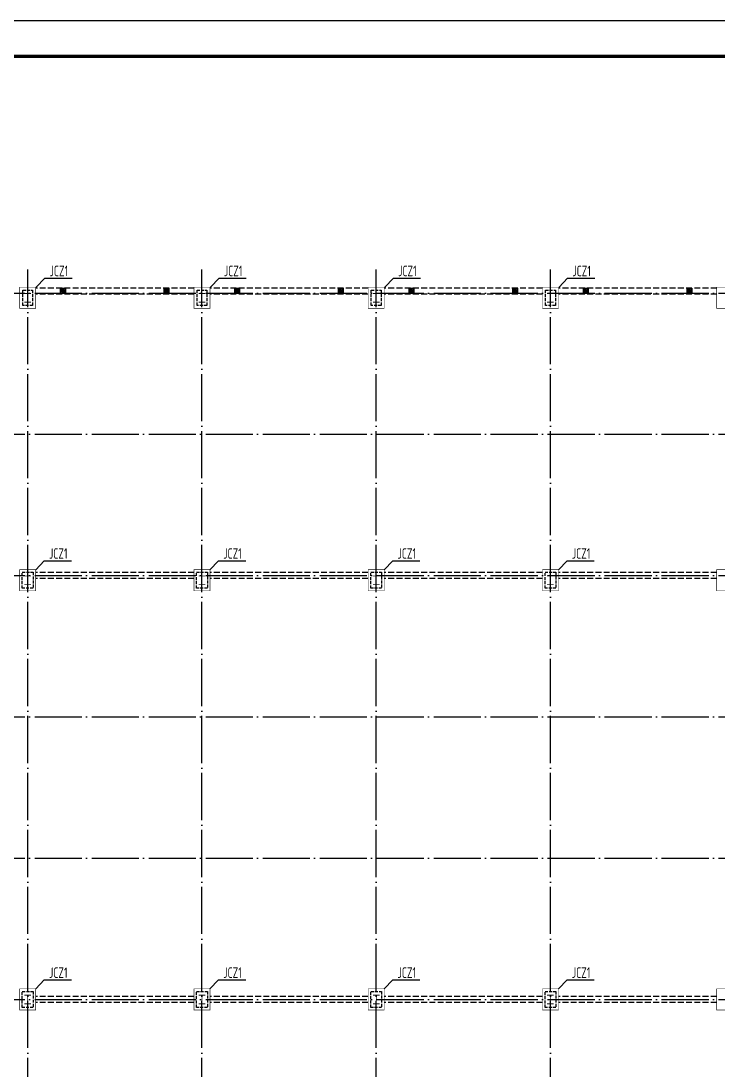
# Model space of a CAD drawing. Extents: x 8844666 to 9156203, y 1662182 to 2655606.
# Drawn here: x 8976504 to 9006104, y 2410631 to 2455181 of the extents above; entities that cross this region are included whole.
import ezdxf

# ---------------------------------------------------------------- set-up
doc = ezdxf.new("R2010")
doc.units = 0
doc.header["$LTSCALE"] = 1000
doc.header["$MEASUREMENT"] = 0
doc.linetypes.add('DASH', pattern=[0.35, 0.25, -0.1])
doc.linetypes.add('DOTE', pattern=[2.42, 2, -0.2, 0.02, -0.2])
for name, color, linetype in [('1000', 2, 'CONTINUOUS'), ('DOTE', 8, 'DOTE'), ('GZ', 3, 'CONTINUOUS'), ('PUB_TITLE', 4, 'CONTINUOUS'), ('一般文字', 6, 'CONTINUOUS'), ('柱', 2, 'CONTINUOUS'), ('柱集中标注', 2, 'CONTINUOUS'), ('梁', 4, 'CONTINUOUS')]:
    doc.layers.add(name, color=color, linetype=linetype)
doc.styles.add('TSSD_REIN', font='atssdeng.shx', dxfattribs={"width": 0.7, "bigfont": 'atssdchn.shx'})

msp = doc.modelspace()

# ---------------------------------------------------------------- hatches: boundary and pattern name
at = {"layer": 'GZ'}
h = msp.add_hatch(dxfattribs=at)
h.set_pattern_fill('钢筋混凝土', color=256, scale=20, style=0)
h.set_pattern_definition([(45, (718970.886, 240480.097), (-35.35533906, 35.35533906), []), (50, (718970.89, 240480.1), (143.4520365, -12.550427), [15, -165]), (355, (718970.89, 240480.1), (-27.7502667, 150.4384267), [12, -132]), (100.4514, (718982.84, 240479.05), (115.7018763, 137.8879084), [12.748038, -140.2284224]), (46.1842, (718970.89, 240520.1), (213.4482097, -33.103803), [22.5, -247.5]), (96.6356, (718988.67, 240517.34), (186.932541, 194.823574), [19.1220576, -210.3426]), (351.1842, (718970.89, 240520.1), (186.932389, 194.82372), [18, -198]), (21, (718990.89, 240510.1), (119.3814104, -80.5237781), [15, -165]), (326, (718990.89, 240510.1), (48.6630664, 145.030009), [12, -132]), (71.4514, (719000.83, 240503.39), (168.0445257, 64.5060993), [12.748038, -140.2284224]), (37.5, (718970.886, 240480.097), (2.43197106, 66.57877077), [0, -130.4, 0, -134, 0, -132.5]), (7.5, (718970.886, 240480.1), (52.6139075, 78.8823424), [0, -76.4, 0, -127.4, 0, -50.5]), (327.5, (718926.286, 240480.097), (106.76448723, -4.51097435), [0, -50, 0, -156, 0, -207]), (317.5, (718906.29, 240480.1), (116.6372339, 20.0209965), [0, -65, 0, -103.6, 0, -147])])
h.paths.add_polyline_path([(8978189.3, 2443828.3), (8978389.3, 2443828.3), (8978389.3, 2443628.3), (8978189.3, 2443628.3)])
h = msp.add_hatch(dxfattribs=at)
h.set_pattern_fill('钢筋混凝土', color=256, scale=20, style=0)
h.set_pattern_definition([(45, (723370.94, 240480.093), (-35.35533906, 35.35533906), []), (50, (723370.94, 240480.09), (143.4520365, -12.550427), [15, -165]), (355, (723370.94, 240480.1), (-27.7502667, 150.4384267), [12, -132]), (100.4514, (723382.9, 240479.05), (115.7018763, 137.8879084), [12.748038, -140.2284224]), (46.1842, (723370.94, 240520.1), (213.4482097, -33.103803), [22.5, -247.5]), (96.6356, (723388.73, 240517.33), (186.932541, 194.823574), [19.1220576, -210.3426]), (351.1842, (723370.94, 240520.1), (186.932389, 194.82372), [18, -198]), (21, (723390.94, 240510.09), (119.3814104, -80.5237781), [15, -165]), (326, (723390.94, 240510.1), (48.6630664, 145.030009), [12, -132]), (71.4514, (723400.89, 240503.38), (168.0445257, 64.5060993), [12.748038, -140.2284224]), (37.5, (723370.94, 240480.093), (2.43197106, 66.57877077), [0, -130.4, 0, -134, 0, -132.5]), (7.5, (723370.94, 240480.09), (52.6139075, 78.8823424), [0, -76.4, 0, -127.4, 0, -50.5]), (327.5, (723326.34, 240480.093), (106.76448723, -4.51097435), [0, -50, 0, -156, 0, -207]), (317.5, (723306.34, 240480.09), (116.6372339, 20.0209965), [0, -65, 0, -103.6, 0, -147])])
h.paths.add_polyline_path([(8982589.3, 2443828.3), (8982789.4, 2443828.3), (8982789.4, 2443628.3), (8982589.3, 2443628.3)])
h = msp.add_hatch(dxfattribs=at)
h.set_pattern_fill('钢筋混凝土', color=256, scale=20, style=0)
h.set_pattern_definition([(45, (726370.886, 240480.097), (-35.35533906, 35.35533906), []), (50, (726370.89, 240480.1), (143.4520365, -12.550427), [15, -165]), (355, (726370.89, 240480.1), (-27.7502667, 150.4384267), [12, -132]), (100.4514, (726382.84, 240479.05), (115.7018763, 137.8879084), [12.748038, -140.2284224]), (46.1842, (726370.89, 240520.1), (213.4482097, -33.103803), [22.5, -247.5]), (96.6356, (726388.67, 240517.34), (186.932541, 194.823574), [19.1220576, -210.3426]), (351.1842, (726370.89, 240520.1), (186.932389, 194.82372), [18, -198]), (21, (726390.89, 240510.1), (119.3814104, -80.5237781), [15, -165]), (326, (726390.89, 240510.1), (48.6630664, 145.030009), [12, -132]), (71.4514, (726400.83, 240503.39), (168.0445257, 64.5060993), [12.748038, -140.2284224]), (37.5, (726370.886, 240480.097), (2.43197106, 66.57877077), [0, -130.4, 0, -134, 0, -132.5]), (7.5, (726370.886, 240480.1), (52.6139075, 78.8823424), [0, -76.4, 0, -127.4, 0, -50.5]), (327.5, (726326.286, 240480.097), (106.76448723, -4.51097435), [0, -50, 0, -156, 0, -207]), (317.5, (726306.29, 240480.1), (116.6372339, 20.0209965), [0, -65, 0, -103.6, 0, -147])])
h.paths.add_polyline_path([(8985589.3, 2443828.3), (8985789.3, 2443828.3), (8985789.3, 2443628.3), (8985589.3, 2443628.3)])
h = msp.add_hatch(dxfattribs=at)
h.set_pattern_fill('钢筋混凝土', color=256, scale=20, style=0)
h.set_pattern_definition([(45, (730770.94, 240480.093), (-35.35533906, 35.35533906), []), (50, (730770.94, 240480.09), (143.4520365, -12.550427), [15, -165]), (355, (730770.94, 240480.1), (-27.7502667, 150.4384267), [12, -132]), (100.4514, (730782.9, 240479.05), (115.7018763, 137.8879084), [12.748038, -140.2284224]), (46.1842, (730770.94, 240520.1), (213.4482097, -33.103803), [22.5, -247.5]), (96.6356, (730788.73, 240517.33), (186.932541, 194.823574), [19.1220576, -210.3426]), (351.1842, (730770.94, 240520.1), (186.932389, 194.82372), [18, -198]), (21, (730790.94, 240510.09), (119.3814104, -80.5237781), [15, -165]), (326, (730790.94, 240510.1), (48.6630664, 145.030009), [12, -132]), (71.4514, (730800.89, 240503.38), (168.0445257, 64.5060993), [12.748038, -140.2284224]), (37.5, (730770.94, 240480.093), (2.43197106, 66.57877077), [0, -130.4, 0, -134, 0, -132.5]), (7.5, (730770.94, 240480.09), (52.6139075, 78.8823424), [0, -76.4, 0, -127.4, 0, -50.5]), (327.5, (730726.34, 240480.093), (106.76448723, -4.51097435), [0, -50, 0, -156, 0, -207]), (317.5, (730706.34, 240480.09), (116.6372339, 20.0209965), [0, -65, 0, -103.6, 0, -147])])
h.paths.add_polyline_path([(8989989.3, 2443828.3), (8990189.4, 2443828.3), (8990189.4, 2443628.3), (8989989.3, 2443628.3)])
h = msp.add_hatch(dxfattribs=at)
h.set_pattern_fill('钢筋混凝土', color=256, scale=20, style=0)
h.set_pattern_definition([(45, (733770.886, 240480.097), (-35.35533906, 35.35533906), []), (50, (733770.89, 240480.1), (143.4520365, -12.550427), [15, -165]), (355, (733770.89, 240480.1), (-27.7502667, 150.4384267), [12, -132]), (100.4514, (733782.84, 240479.05), (115.7018763, 137.8879084), [12.748038, -140.2284224]), (46.1842, (733770.89, 240520.1), (213.4482097, -33.103803), [22.5, -247.5]), (96.6356, (733788.67, 240517.34), (186.932541, 194.823574), [19.1220576, -210.3426]), (351.1842, (733770.89, 240520.1), (186.932389, 194.82372), [18, -198]), (21, (733790.89, 240510.1), (119.3814104, -80.5237781), [15, -165]), (326, (733790.89, 240510.1), (48.6630664, 145.030009), [12, -132]), (71.4514, (733800.83, 240503.39), (168.0445257, 64.5060993), [12.748038, -140.2284224]), (37.5, (733770.886, 240480.097), (2.43197106, 66.57877077), [0, -130.4, 0, -134, 0, -132.5]), (7.5, (733770.886, 240480.1), (52.6139075, 78.8823424), [0, -76.4, 0, -127.4, 0, -50.5]), (327.5, (733726.286, 240480.097), (106.76448723, -4.51097435), [0, -50, 0, -156, 0, -207]), (317.5, (733706.29, 240480.1), (116.6372339, 20.0209965), [0, -65, 0, -103.6, 0, -147])])
h.paths.add_polyline_path([(8992989.3, 2443828.3), (8993189.3, 2443828.3), (8993189.3, 2443628.3), (8992989.3, 2443628.3)])
h = msp.add_hatch(dxfattribs=at)
h.set_pattern_fill('钢筋混凝土', color=256, scale=20, style=0)
h.set_pattern_definition([(45, (738170.94, 240480.093), (-35.35533906, 35.35533906), []), (50, (738170.94, 240480.09), (143.4520365, -12.550427), [15, -165]), (355, (738170.94, 240480.1), (-27.7502667, 150.4384267), [12, -132]), (100.4514, (738182.9, 240479.05), (115.7018763, 137.8879084), [12.748038, -140.2284224]), (46.1842, (738170.94, 240520.1), (213.4482097, -33.103803), [22.5, -247.5]), (96.6356, (738188.73, 240517.33), (186.932541, 194.823574), [19.1220576, -210.3426]), (351.1842, (738170.94, 240520.1), (186.932389, 194.82372), [18, -198]), (21, (738190.94, 240510.09), (119.3814104, -80.5237781), [15, -165]), (326, (738190.94, 240510.1), (48.6630664, 145.030009), [12, -132]), (71.4514, (738200.89, 240503.38), (168.0445257, 64.5060993), [12.748038, -140.2284224]), (37.5, (738170.94, 240480.093), (2.43197106, 66.57877077), [0, -130.4, 0, -134, 0, -132.5]), (7.5, (738170.94, 240480.09), (52.6139075, 78.8823424), [0, -76.4, 0, -127.4, 0, -50.5]), (327.5, (738126.34, 240480.093), (106.76448723, -4.51097435), [0, -50, 0, -156, 0, -207]), (317.5, (738106.34, 240480.09), (116.6372339, 20.0209965), [0, -65, 0, -103.6, 0, -147])])
h.paths.add_polyline_path([(8997389.3, 2443828.3), (8997589.4, 2443828.3), (8997589.4, 2443628.3), (8997389.3, 2443628.3)])
h = msp.add_hatch(dxfattribs=at)
h.set_pattern_fill('钢筋混凝土', color=256, scale=20, style=0)
h.set_pattern_definition([(45, (741170.886, 240480.097), (-35.35533906, 35.35533906), []), (50, (741170.89, 240480.1), (143.4520365, -12.550427), [15, -165]), (355, (741170.89, 240480.1), (-27.7502667, 150.4384267), [12, -132]), (100.4514, (741182.84, 240479.05), (115.7018763, 137.8879084), [12.748038, -140.2284224]), (46.1842, (741170.89, 240520.1), (213.4482097, -33.103803), [22.5, -247.5]), (96.6356, (741188.67, 240517.34), (186.932541, 194.823574), [19.1220576, -210.3426]), (351.1842, (741170.89, 240520.1), (186.932389, 194.82372), [18, -198]), (21, (741190.89, 240510.1), (119.3814104, -80.5237781), [15, -165]), (326, (741190.89, 240510.1), (48.6630664, 145.030009), [12, -132]), (71.4514, (741200.83, 240503.39), (168.0445257, 64.5060993), [12.748038, -140.2284224]), (37.5, (741170.886, 240480.097), (2.43197106, 66.57877077), [0, -130.4, 0, -134, 0, -132.5]), (7.5, (741170.886, 240480.1), (52.6139075, 78.8823424), [0, -76.4, 0, -127.4, 0, -50.5]), (327.5, (741126.286, 240480.097), (106.76448723, -4.51097435), [0, -50, 0, -156, 0, -207]), (317.5, (741106.29, 240480.1), (116.6372339, 20.0209965), [0, -65, 0, -103.6, 0, -147])])
h.paths.add_polyline_path([(9000389.3, 2443828.3), (9000589.3, 2443828.3), (9000589.3, 2443628.3), (9000389.3, 2443628.3)])
h = msp.add_hatch(dxfattribs=at)
h.set_pattern_fill('钢筋混凝土', color=256, scale=20, style=0)
h.set_pattern_definition([(45, (745570.94, 240480.093), (-35.35533906, 35.35533906), []), (50, (745570.94, 240480.09), (143.4520365, -12.550427), [15, -165]), (355, (745570.94, 240480.1), (-27.7502667, 150.4384267), [12, -132]), (100.4514, (745582.9, 240479.05), (115.7018763, 137.8879084), [12.748038, -140.2284224]), (46.1842, (745570.94, 240520.1), (213.4482097, -33.103803), [22.5, -247.5]), (96.6356, (745588.73, 240517.33), (186.932541, 194.823574), [19.1220576, -210.3426]), (351.1842, (745570.94, 240520.1), (186.932389, 194.82372), [18, -198]), (21, (745590.94, 240510.09), (119.3814104, -80.5237781), [15, -165]), (326, (745590.94, 240510.1), (48.6630664, 145.030009), [12, -132]), (71.4514, (745600.89, 240503.38), (168.0445257, 64.5060993), [12.748038, -140.2284224]), (37.5, (745570.94, 240480.093), (2.43197106, 66.57877077), [0, -130.4, 0, -134, 0, -132.5]), (7.5, (745570.94, 240480.09), (52.6139075, 78.8823424), [0, -76.4, 0, -127.4, 0, -50.5]), (327.5, (745526.34, 240480.093), (106.76448723, -4.51097435), [0, -50, 0, -156, 0, -207]), (317.5, (745506.34, 240480.09), (116.6372339, 20.0209965), [0, -65, 0, -103.6, 0, -147])])
h.paths.add_polyline_path([(9004789.3, 2443828.3), (9004989.4, 2443828.3), (9004989.4, 2443628.3), (9004789.3, 2443628.3)])
at = {"layer": '柱'}
for points in [[(8976929.3, 2443228.3), (8976649.3, 2443228.3), (8976649.3, 2443260.3), (8976777.3, 2443260.3), (8976777.3, 2443596.3), (8976649.3, 2443596.3), (8976649.3, 2443628.3), (8976929.3, 2443628.3), (8976929.3, 2443596.3), (8976801.3, 2443596.3), (8976801.3, 2443260.3), (8976929.3, 2443260.3)], [(8984329.3, 2443228.3), (8984049.3, 2443228.3), (8984049.3, 2443260.3), (8984177.3, 2443260.3), (8984177.3, 2443596.3), (8984049.3, 2443596.3), (8984049.3, 2443628.3), (8984329.3, 2443628.3), (8984329.3, 2443596.3), (8984201.3, 2443596.3), (8984201.3, 2443260.3), (8984329.3, 2443260.3)], [(8991729.3, 2443228.3), (8991449.3, 2443228.3), (8991449.3, 2443260.3), (8991577.3, 2443260.3), (8991577.3, 2443596.3), (8991449.3, 2443596.3), (8991449.3, 2443628.3), (8991729.3, 2443628.3), (8991729.3, 2443596.3), (8991601.3, 2443596.3), (8991601.3, 2443260.3), (8991729.3, 2443260.3)], [(8999129.3, 2443228.3), (8998849.3, 2443228.3), (8998849.3, 2443260.3), (8998977.3, 2443260.3), (8998977.3, 2443596.3), (8998849.3, 2443596.3), (8998849.3, 2443628.3), (8999129.3, 2443628.3), (8999129.3, 2443596.3), (8999001.3, 2443596.3), (8999001.3, 2443260.3), (8999129.3, 2443260.3)], [(8976929.3, 2431228.3), (8976649.3, 2431228.3), (8976649.3, 2431260.3), (8976777.3, 2431260.3), (8976777.3, 2431596.3), (8976649.3, 2431596.3), (8976649.3, 2431628.3), (8976929.3, 2431628.3), (8976929.3, 2431596.3), (8976801.3, 2431596.3), (8976801.3, 2431260.3), (8976929.3, 2431260.3)], [(8984329.3, 2431228.3), (8984049.3, 2431228.3), (8984049.3, 2431260.3), (8984177.3, 2431260.3), (8984177.3, 2431596.3), (8984049.3, 2431596.3), (8984049.3, 2431628.3), (8984329.3, 2431628.3), (8984329.3, 2431596.3), (8984201.3, 2431596.3), (8984201.3, 2431260.3), (8984329.3, 2431260.3)], [(8991729.3, 2431228.3), (8991449.3, 2431228.3), (8991449.3, 2431260.3), (8991577.3, 2431260.3), (8991577.3, 2431596.3), (8991449.3, 2431596.3), (8991449.3, 2431628.3), (8991729.3, 2431628.3), (8991729.3, 2431596.3), (8991601.3, 2431596.3), (8991601.3, 2431260.3), (8991729.3, 2431260.3)], [(8999129.3, 2431228.3), (8998849.3, 2431228.3), (8998849.3, 2431260.3), (8998977.3, 2431260.3), (8998977.3, 2431596.3), (8998849.3, 2431596.3), (8998849.3, 2431628.3), (8999129.3, 2431628.3), (8999129.3, 2431596.3), (8999001.3, 2431596.3), (8999001.3, 2431260.3), (8999129.3, 2431260.3)], [(8976929.3, 2413428.3), (8976649.3, 2413428.3), (8976649.3, 2413460.3), (8976777.3, 2413460.3), (8976777.3, 2413796.3), (8976649.3, 2413796.3), (8976649.3, 2413828.3), (8976929.3, 2413828.3), (8976929.3, 2413796.3), (8976801.3, 2413796.3), (8976801.3, 2413460.3), (8976929.3, 2413460.3)], [(8984329.3, 2413428.3), (8984049.3, 2413428.3), (8984049.3, 2413460.3), (8984177.3, 2413460.3), (8984177.3, 2413796.3), (8984049.3, 2413796.3), (8984049.3, 2413828.3), (8984329.3, 2413828.3), (8984329.3, 2413796.3), (8984201.3, 2413796.3), (8984201.3, 2413460.3), (8984329.3, 2413460.3)], [(8991729.3, 2413428.3), (8991449.3, 2413428.3), (8991449.3, 2413460.3), (8991577.3, 2413460.3), (8991577.3, 2413796.3), (8991449.3, 2413796.3), (8991449.3, 2413828.3), (8991729.3, 2413828.3), (8991729.3, 2413796.3), (8991601.3, 2413796.3), (8991601.3, 2413460.3), (8991729.3, 2413460.3)], [(8999129.3, 2413428.3), (8998849.3, 2413428.3), (8998849.3, 2413460.3), (8998977.3, 2413460.3), (8998977.3, 2413796.3), (8998849.3, 2413796.3), (8998849.3, 2413828.3), (8999129.3, 2413828.3), (8999129.3, 2413796.3), (8999001.3, 2413796.3), (8999001.3, 2413460.3), (8999129.3, 2413460.3)]]:
    msp.add_hatch(color=2, dxfattribs=at).paths.add_polyline_path(points)

# ---------------------------------------------------------------- linework, layer by layer
at = {"layer": '1000', "color": 3, "linetype": 'DASH', "ltscale": 0.5}
for points in [[(8976579.3, 2443753.3), (8976999.3, 2443753.3), (8976999.3, 2443103.3), (8976579.3, 2443103.3)], [(8983979.3, 2443753.3), (8984399.3, 2443753.3), (8984399.3, 2443103.3), (8983979.3, 2443103.3)], [(8991379.3, 2443753.3), (8991799.3, 2443753.3), (8991799.3, 2443103.3), (8991379.3, 2443103.3)], [(8998779.3, 2443753.3), (8999199.3, 2443753.3), (8999199.3, 2443103.3), (8998779.3, 2443103.3)], [(8976559.3, 2431768.3), (8977019.3, 2431768.3), (8977019.3, 2431088.3), (8976559.3, 2431088.3)], [(8983959.3, 2431768.3), (8984419.3, 2431768.3), (8984419.3, 2431088.3), (8983959.3, 2431088.3)], [(8991359.3, 2431768.3), (8991819.3, 2431768.3), (8991819.3, 2431088.3), (8991359.3, 2431088.3)], [(8998759.3, 2431768.3), (8999219.3, 2431768.3), (8999219.3, 2431088.3), (8998759.3, 2431088.3)], [(8976559.3, 2413968.3), (8977019.3, 2413968.3), (8977019.3, 2413288.3), (8976559.3, 2413288.3)], [(8983959.3, 2413968.3), (8984419.3, 2413968.3), (8984419.3, 2413288.3), (8983959.3, 2413288.3)], [(8991359.3, 2413968.3), (8991819.3, 2413968.3), (8991819.3, 2413288.3), (8991359.3, 2413288.3)], [(8998759.3, 2413968.3), (8999219.3, 2413968.3), (8999219.3, 2413288.3), (8998759.3, 2413288.3)]]:
    msp.add_lwpolyline(points, close=True, dxfattribs=at)
at = {"layer": 'DOTE'}
for p, q in [((8976789.3, 2394628.3), (8976789.3, 2444628.3)), ((8984189.3, 2394628.3), (8984189.3, 2444628.3)), ((8991589.3, 2394628.3), (8991589.3, 2444628.3)), ((8998989.3, 2394628.3), (8998989.3, 2444628.3)), ((8916589.3, 2443628.3), (9125789.3, 2443628.3)), ((8916589.3, 2437628.3), (9125789.3, 2437628.3)), ((8916589.3, 2431628.3), (9125789.3, 2431628.3)), ((8916589.3, 2425628.3), (9125789.3, 2425628.3)), ((8916589.3, 2419628.3), (9125789.3, 2419628.3)), ((8916589.3, 2413628.3), (9125789.3, 2413628.3))]:
    msp.add_line(p, q, dxfattribs=at)
at = {"layer": 'GZ'}
for points in [[(8978189.3, 2443828.3), (8978389.3, 2443828.3), (8978389.3, 2443628.3), (8978189.3, 2443628.3)], [(8982589.3, 2443828.3), (8982789.4, 2443828.3), (8982789.4, 2443628.3), (8982589.3, 2443628.3)], [(8985589.3, 2443828.3), (8985789.3, 2443828.3), (8985789.3, 2443628.3), (8985589.3, 2443628.3)], [(8989989.3, 2443828.3), (8990189.4, 2443828.3), (8990189.4, 2443628.3), (8989989.3, 2443628.3)], [(8992989.3, 2443828.3), (8993189.3, 2443828.3), (8993189.3, 2443628.3), (8992989.3, 2443628.3)], [(8997389.3, 2443828.3), (8997589.4, 2443828.3), (8997589.4, 2443628.3), (8997389.3, 2443628.3)], [(9000389.3, 2443828.3), (9000589.3, 2443828.3), (9000589.3, 2443628.3), (9000389.3, 2443628.3)], [(9004789.3, 2443828.3), (9004989.4, 2443828.3), (9004989.4, 2443628.3), (9004789.3, 2443628.3)]]:
    msp.add_lwpolyline(points, close=True, dxfattribs=at)
at = {"layer": 'PUB_TITLE'}
msp.add_lwpolyline([(8903902.8, 2366081.4), (9156202.8, 2366081.4), (9156202.8, 2455181.4), (8903902.8, 2455181.4)], close=True, dxfattribs=at)
at = {"layer": 'PUB_TITLE', "const_width": 150}
msp.add_lwpolyline([(8907652.8, 2367581.4), (9154702.8, 2367581.4), (9154702.8, 2453681.4), (8907652.8, 2453681.4)], close=True, dxfattribs=at)
at = {"layer": '一般文字', "color": 6}
for points in [[(8977154.3, 2443878.3), (8977517, 2444255.1), (8978673.6, 2444255.1)], [(8984554.3, 2443878.3), (8984917, 2444255.1), (8986073.6, 2444255.1)], [(8991954.3, 2443878.3), (8992317, 2444255.1), (8993473.6, 2444255.1)], [(8999354.3, 2443878.3), (8999717, 2444255.1), (9000873.6, 2444255.1)], [(8977129.3, 2431878.3), (8977492, 2432255.1), (8978648.6, 2432255.1)], [(8984529.3, 2431878.3), (8984892, 2432255.1), (8986048.6, 2432255.1)], [(8991929.3, 2431878.3), (8992292, 2432255.1), (8993448.6, 2432255.1)], [(8999329.3, 2431878.3), (8999692, 2432255.1), (9000848.6, 2432255.1)], [(8977129.3, 2414078.3), (8977492, 2414455.1), (8978648.6, 2414455.1)], [(8984529.3, 2414078.3), (8984892, 2414455.1), (8986048.6, 2414455.1)], [(8991929.3, 2414078.3), (8992292, 2414455.1), (8993448.6, 2414455.1)], [(8999329.3, 2414078.3), (8999692, 2414455.1), (9000848.6, 2414455.1)]]:
    msp.add_lwpolyline(points, dxfattribs=at)
at = {"layer": '柱', "color": 2, "const_width": 5}
for points in [[(8976929.3, 2443228.3), (8976649.3, 2443228.3), (8976649.3, 2443260.3), (8976777.3, 2443260.3), (8976777.3, 2443596.3), (8976649.3, 2443596.3), (8976649.3, 2443628.3), (8976929.3, 2443628.3), (8976929.3, 2443596.3), (8976801.3, 2443596.3), (8976801.3, 2443260.3), (8976929.3, 2443260.3)], [(8984329.3, 2443228.3), (8984049.3, 2443228.3), (8984049.3, 2443260.3), (8984177.3, 2443260.3), (8984177.3, 2443596.3), (8984049.3, 2443596.3), (8984049.3, 2443628.3), (8984329.3, 2443628.3), (8984329.3, 2443596.3), (8984201.3, 2443596.3), (8984201.3, 2443260.3), (8984329.3, 2443260.3)], [(8991729.3, 2443228.3), (8991449.3, 2443228.3), (8991449.3, 2443260.3), (8991577.3, 2443260.3), (8991577.3, 2443596.3), (8991449.3, 2443596.3), (8991449.3, 2443628.3), (8991729.3, 2443628.3), (8991729.3, 2443596.3), (8991601.3, 2443596.3), (8991601.3, 2443260.3), (8991729.3, 2443260.3)], [(8999129.3, 2443228.3), (8998849.3, 2443228.3), (8998849.3, 2443260.3), (8998977.3, 2443260.3), (8998977.3, 2443596.3), (8998849.3, 2443596.3), (8998849.3, 2443628.3), (8999129.3, 2443628.3), (8999129.3, 2443596.3), (8999001.3, 2443596.3), (8999001.3, 2443260.3), (8999129.3, 2443260.3)], [(8976929.3, 2431228.3), (8976649.3, 2431228.3), (8976649.3, 2431260.3), (8976777.3, 2431260.3), (8976777.3, 2431596.3), (8976649.3, 2431596.3), (8976649.3, 2431628.3), (8976929.3, 2431628.3), (8976929.3, 2431596.3), (8976801.3, 2431596.3), (8976801.3, 2431260.3), (8976929.3, 2431260.3)], [(8984329.3, 2431228.3), (8984049.3, 2431228.3), (8984049.3, 2431260.3), (8984177.3, 2431260.3), (8984177.3, 2431596.3), (8984049.3, 2431596.3), (8984049.3, 2431628.3), (8984329.3, 2431628.3), (8984329.3, 2431596.3), (8984201.3, 2431596.3), (8984201.3, 2431260.3), (8984329.3, 2431260.3)], [(8991729.3, 2431228.3), (8991449.3, 2431228.3), (8991449.3, 2431260.3), (8991577.3, 2431260.3), (8991577.3, 2431596.3), (8991449.3, 2431596.3), (8991449.3, 2431628.3), (8991729.3, 2431628.3), (8991729.3, 2431596.3), (8991601.3, 2431596.3), (8991601.3, 2431260.3), (8991729.3, 2431260.3)], [(8999129.3, 2431228.3), (8998849.3, 2431228.3), (8998849.3, 2431260.3), (8998977.3, 2431260.3), (8998977.3, 2431596.3), (8998849.3, 2431596.3), (8998849.3, 2431628.3), (8999129.3, 2431628.3), (8999129.3, 2431596.3), (8999001.3, 2431596.3), (8999001.3, 2431260.3), (8999129.3, 2431260.3)], [(8976929.3, 2413428.3), (8976649.3, 2413428.3), (8976649.3, 2413460.3), (8976777.3, 2413460.3), (8976777.3, 2413796.3), (8976649.3, 2413796.3), (8976649.3, 2413828.3), (8976929.3, 2413828.3), (8976929.3, 2413796.3), (8976801.3, 2413796.3), (8976801.3, 2413460.3), (8976929.3, 2413460.3)], [(8984329.3, 2413428.3), (8984049.3, 2413428.3), (8984049.3, 2413460.3), (8984177.3, 2413460.3), (8984177.3, 2413796.3), (8984049.3, 2413796.3), (8984049.3, 2413828.3), (8984329.3, 2413828.3), (8984329.3, 2413796.3), (8984201.3, 2413796.3), (8984201.3, 2413460.3), (8984329.3, 2413460.3)], [(8991729.3, 2413428.3), (8991449.3, 2413428.3), (8991449.3, 2413460.3), (8991577.3, 2413460.3), (8991577.3, 2413796.3), (8991449.3, 2413796.3), (8991449.3, 2413828.3), (8991729.3, 2413828.3), (8991729.3, 2413796.3), (8991601.3, 2413796.3), (8991601.3, 2413460.3), (8991729.3, 2413460.3)], [(8999129.3, 2413428.3), (8998849.3, 2413428.3), (8998849.3, 2413460.3), (8998977.3, 2413460.3), (8998977.3, 2413796.3), (8998849.3, 2413796.3), (8998849.3, 2413828.3), (8999129.3, 2413828.3), (8999129.3, 2413796.3), (8999001.3, 2413796.3), (8999001.3, 2413460.3), (8999129.3, 2413460.3)]]:
    msp.add_lwpolyline(points, close=True, dxfattribs=at)
at = {"layer": '柱集中标注', "color": 6, "const_width": 20}
for points in [[(8976449.3, 2443878.3), (8977129.3, 2443878.3), (8977129.3, 2442978.3), (8976449.3, 2442978.3)], [(8983849.3, 2443878.3), (8984529.3, 2443878.3), (8984529.3, 2442978.3), (8983849.3, 2442978.3)], [(8991249.3, 2443878.3), (8991929.3, 2443878.3), (8991929.3, 2442978.3), (8991249.3, 2442978.3)], [(8998649.3, 2443878.3), (8999329.3, 2443878.3), (8999329.3, 2442978.3), (8998649.3, 2442978.3)], [(9006049.3, 2443878.3), (9006729.3, 2443878.3), (9006729.3, 2442978.3), (9006049.3, 2442978.3)], [(8976449.3, 2431878.3), (8977129.3, 2431878.3), (8977129.3, 2430978.3), (8976449.3, 2430978.3)], [(8983849.3, 2431878.3), (8984529.3, 2431878.3), (8984529.3, 2430978.3), (8983849.3, 2430978.3)], [(8991249.3, 2431878.3), (8991929.3, 2431878.3), (8991929.3, 2430978.3), (8991249.3, 2430978.3)], [(8998649.3, 2431878.3), (8999329.3, 2431878.3), (8999329.3, 2430978.3), (8998649.3, 2430978.3)], [(9006049.3, 2431878.3), (9006729.3, 2431878.3), (9006729.3, 2430978.3), (9006049.3, 2430978.3)], [(8976449.3, 2414078.3), (8977129.3, 2414078.3), (8977129.3, 2413178.3), (8976449.3, 2413178.3)], [(8983849.3, 2414078.3), (8984529.3, 2414078.3), (8984529.3, 2413178.3), (8983849.3, 2413178.3)], [(8991249.3, 2414078.3), (8991929.3, 2414078.3), (8991929.3, 2413178.3), (8991249.3, 2413178.3)], [(8998649.3, 2414078.3), (8999329.3, 2414078.3), (8999329.3, 2413178.3), (8998649.3, 2413178.3)], [(9006049.3, 2414078.3), (9006729.3, 2414078.3), (9006729.3, 2413178.3), (9006049.3, 2413178.3)]]:
    msp.add_lwpolyline(points, close=True, dxfattribs=at)
at = {"layer": '梁', "color": 150, "linetype": 'DASH'}
for points in [[(8983849.3, 2443828.3), (8977129.3, 2443828.3)], [(8983849.3, 2443578.3), (8977129.3, 2443578.3)], [(8991249.3, 2443828.3), (8984529.3, 2443828.3)], [(8991249.3, 2443578.3), (8984529.3, 2443578.3)], [(8998649.3, 2443828.3), (8991929.3, 2443828.3)], [(8998649.3, 2443578.3), (8991929.3, 2443578.3)], [(9006049.3, 2443828.3), (8999329.3, 2443828.3)], [(9006049.3, 2443578.3), (8999329.3, 2443578.3)], [(8983849.3, 2431753.3), (8977129.3, 2431753.3)], [(8991249.3, 2431753.3), (8984529.3, 2431753.3)], [(8998649.3, 2431753.3), (8991929.3, 2431753.3)], [(9006049.3, 2431753.3), (8999329.3, 2431753.3)], [(8983849.3, 2431503.3), (8977129.3, 2431503.3)], [(8991249.3, 2431503.3), (8984529.3, 2431503.3)], [(8998649.3, 2431503.3), (8991929.3, 2431503.3)], [(9006049.3, 2431503.3), (8999329.3, 2431503.3)], [(8983849.3, 2413753.3), (8977129.3, 2413753.3)], [(8991249.3, 2413753.3), (8984529.3, 2413753.3)], [(8998649.3, 2413753.3), (8991929.3, 2413753.3)], [(9006049.3, 2413753.3), (8999329.3, 2413753.3)], [(8983849.3, 2413503.3), (8977129.3, 2413503.3)], [(8991249.3, 2413503.3), (8984529.3, 2413503.3)], [(8998649.3, 2413503.3), (8991929.3, 2413503.3)], [(9006049.3, 2413503.3), (8999329.3, 2413503.3)]]:
    msp.add_lwpolyline(points, dxfattribs=at)

# ---------------------------------------------------------------- texts
at = {"layer": '一般文字', "color": 6, "style": 'TSSD_REIN', "width": 0.7}
for p in [(8977720.1, 2444341.1), (8985120.1, 2444341.1), (8992520.1, 2444341.1), (8999920.1, 2444341.1), (8977695.1, 2432341.1), (8985095.1, 2432341.1), (8992495.1, 2432341.1), (8999895.1, 2432341.1), (8977695.1, 2414541.1), (8985095.1, 2414541.1), (8992495.1, 2414541.1), (8999895.1, 2414541.1)]:
    msp.add_text('JCZ1', height=450, dxfattribs=at).set_placement(p)

doc.saveas('drawing.dxf')
